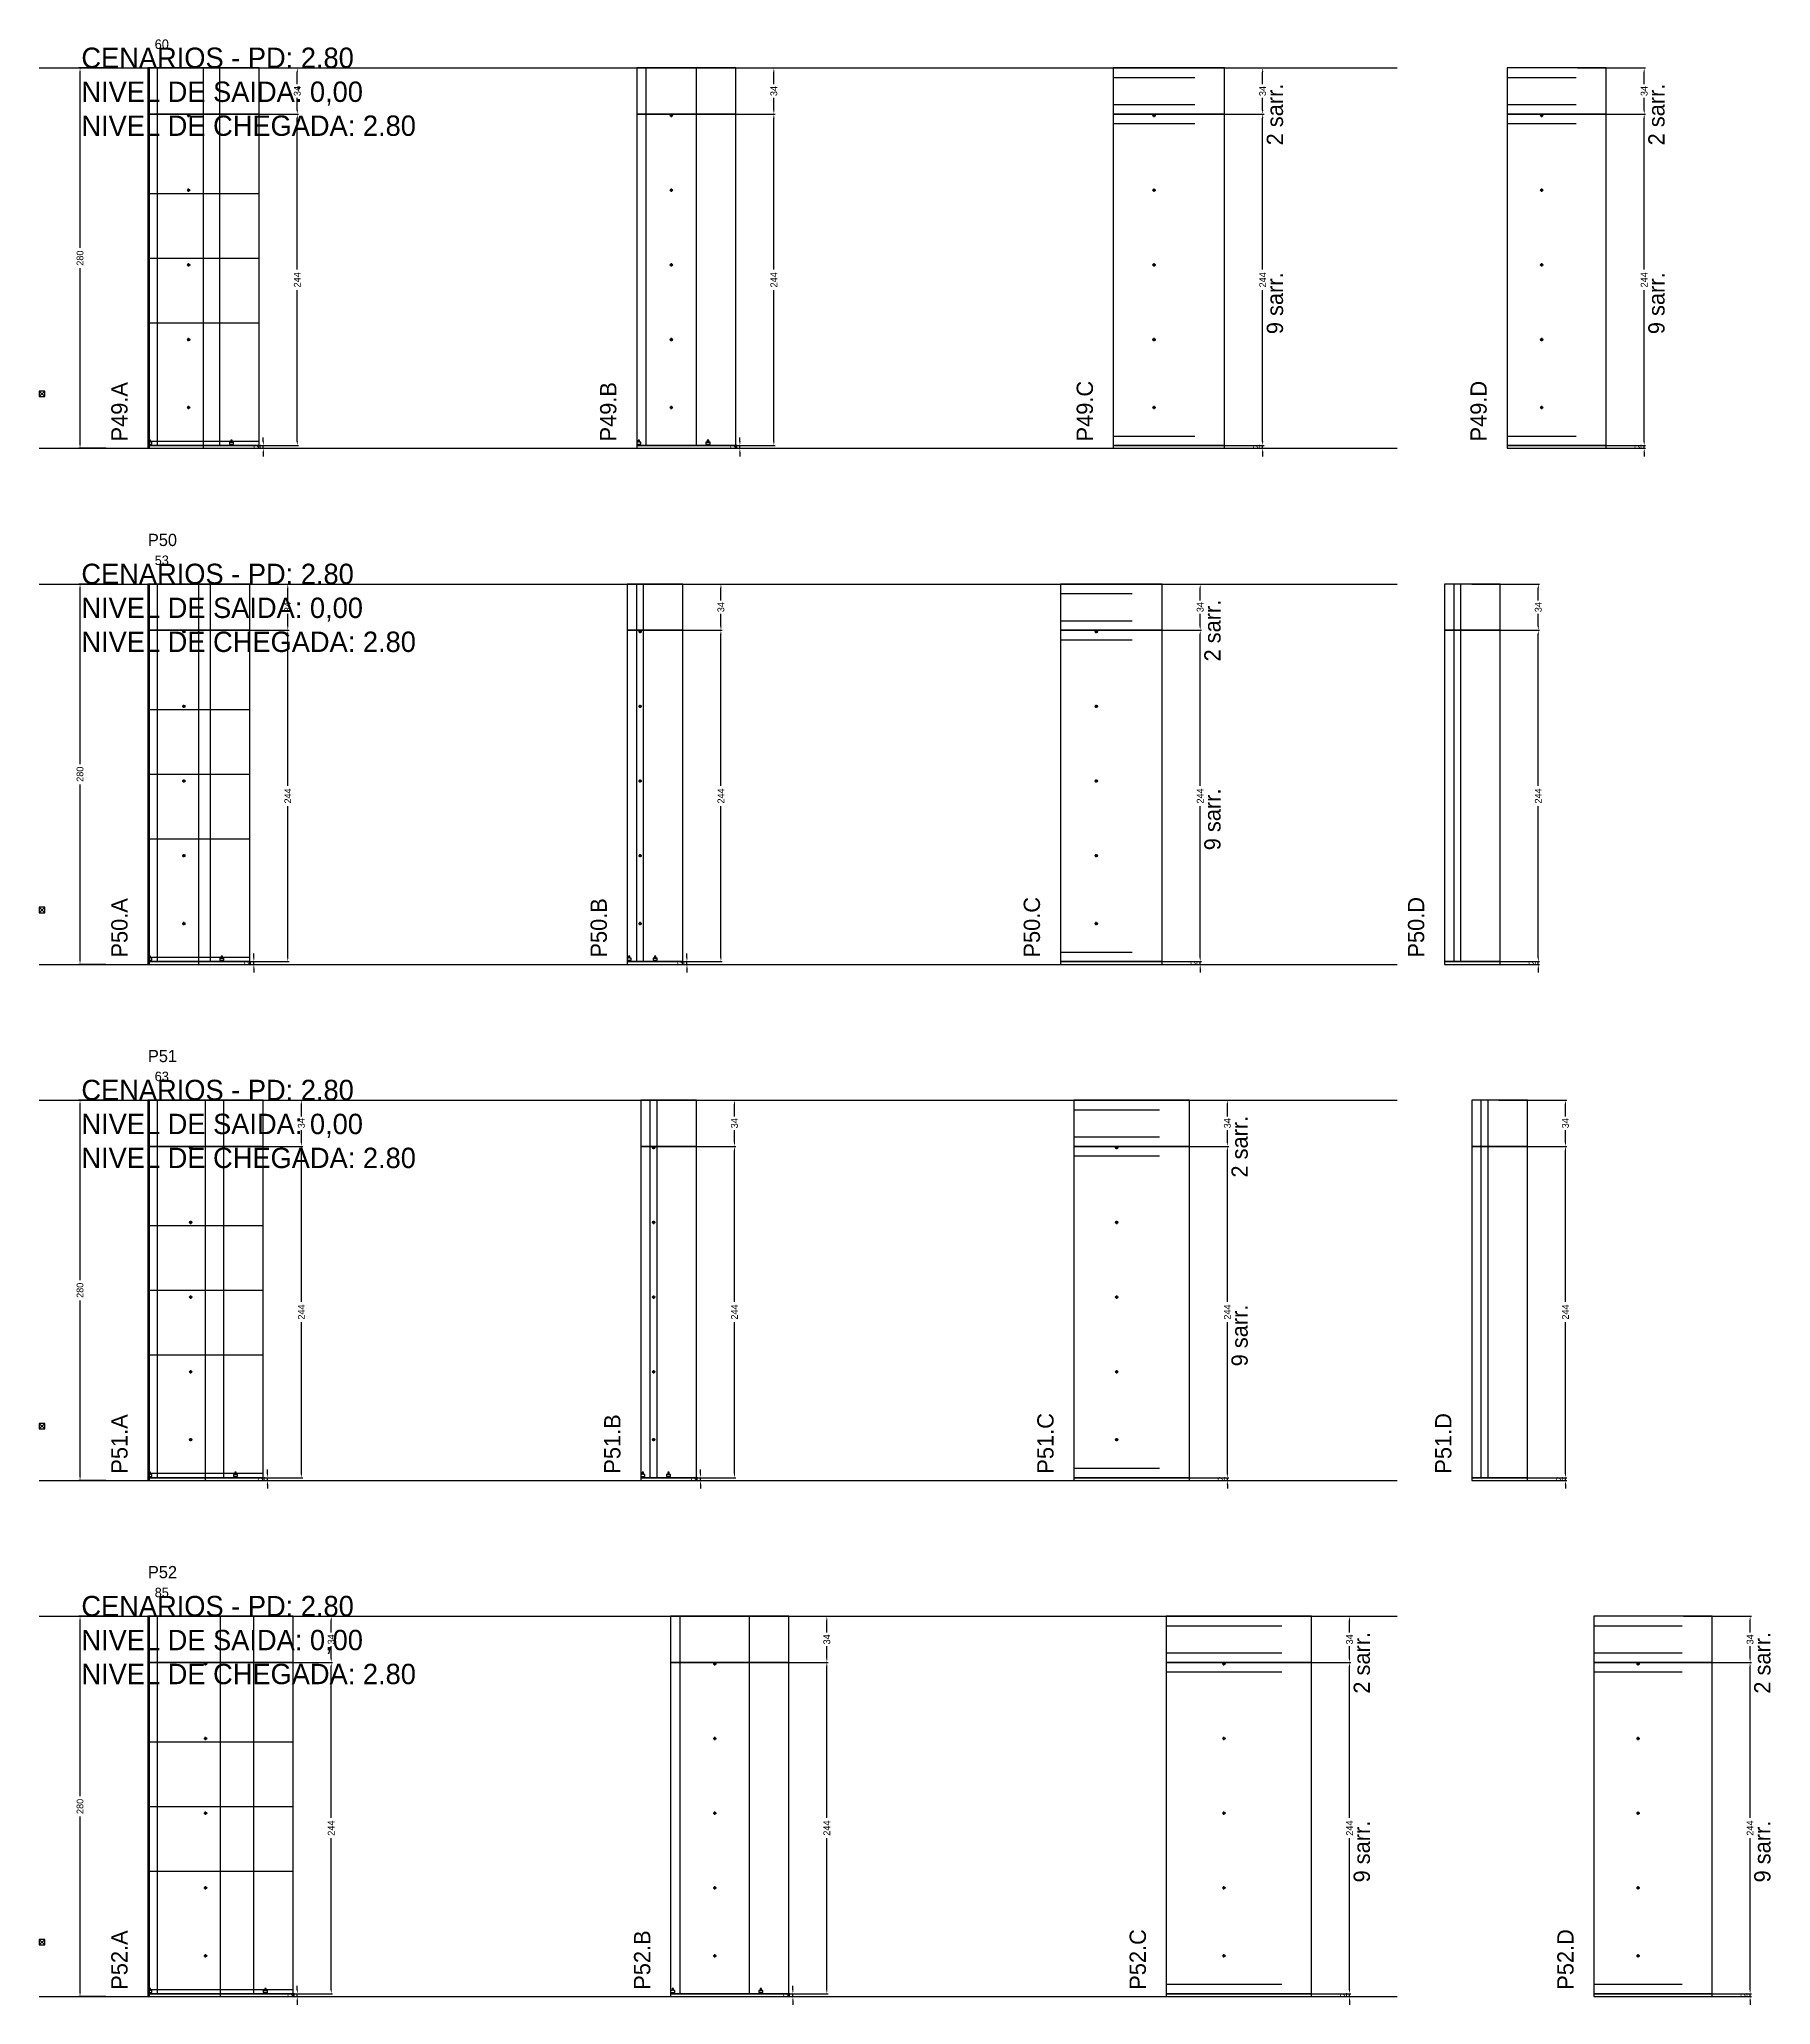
# Model space of a CAD drawing. Header units: centimetres. Extents: x -8500 to 4118, y -39526 to 295.
# Drawn here: x -7000 to -5725, y -19766 to -18319 of the extents above; entities that cross this region are included whole.
import ezdxf

# ---------------------------------------------------------------- set-up
doc = ezdxf.new("R2010")
doc.units = ezdxf.units.CM
doc.linetypes.add('DASHED', pattern=[2, -2])
for name, color, linetype in [('CHAPA', 140, 'Continuous'), ('COTA', 241, 'Continuous'), ('COTAS FURACAO', 16, 'Continuous'), ('Madeira', 30, 'Continuous'), ('MEIO_PONT', 160, 'Continuous'), ('NOMENCLATURA', 7, 'Continuous'), ('Nível', 160, 'Continuous'), ('Painéis', 200, 'Continuous'), ('Perfil Metálico', 150, 'Continuous'), ('SARR_2.2x7', 40, 'Continuous'), ('SARRAFO DE PRESSAO', 200, 'Continuous'), ('texto', 7, 'Continuous'), ('TEXTO_GERAL', 7, 'Continuous')]:
    doc.layers.add(name, color=color, linetype=linetype)
doc.dimstyles.new('PAINEL-NOVA', dxfattribs={"dimtxt": 5, "dimasz": 3, "dimexe": 1, "dimexo": 1, "dimgap": 1, "dimtad": 1, "dimcen": 2.5, "dimazin": 3, "dimtfac": 1, "dimtmove": 0, "dimatfit": 3})

# ---------------------------------------------------------------- blocks, each defined once
blk = doc.blocks.new('_CLOSEDFILLED')
at = {"color": 0, "linetype": 'BYBLOCK'}
blk.add_solid([(-1, 0.16), (0, 0), (-1, -0.16)], dxfattribs=at)
blk = doc.blocks.new('*D1249')
for p, q in [((-6951, -18340), (-6971, -18340)), ((-6970, -18472.5), (-6970, -18343)), ((-6970, -18617), (-6970, -18487.5)), ((-6951, -18620), (-6971, -18620))]:
    blk.add_line(p, q)
at = {"layer": 'Defpoints'}
for p in [(-6950, -18340), (-6970, -18620), (-6950, -18620)]:
    blk.add_point(p, dxfattribs=at)
at = {"layer": 'COTA', "xscale": 3, "yscale": 3}
for p, rotation in [((-6970, -18340), 90), ((-6970, -18620), 270)]:
    blk.add_blockref('_CLOSEDFILLED', p, dxfattribs=dict(at, rotation=rotation))
at = {"layer": 'COTA', "insert": (-6970, -18480), "char_height": 5, "attachment_point": 5, "rotation": 90}
blk.add_mtext('280', dxfattribs=at)
blk = doc.blocks.new('MULDURA')
at = {"layer": 'Paineis'}
for p, q in [((0, 0), (4, 4)), ((4, 0), (0, 4))]:
    blk.add_line(p, q, dxfattribs=at)
blk.add_lwpolyline([(0, 0), (4, 0), (4, 4), (0, 4)], close=True, dxfattribs=at)
blk = doc.blocks.new('*D1251')
for p, q in [((-6859, -18374), (-6809, -18374)), ((-6810, -18488.5), (-6810, -18377)), ((-6810, -18615), (-6810, -18503.5)), ((-6859, -18618), (-6809, -18618))]:
    blk.add_line(p, q)
at = {"layer": 'Defpoints'}
for p in [(-6860, -18374), (-6860, -18618), (-6810, -18618)]:
    blk.add_point(p, dxfattribs=at)
at = {"layer": 'COTA', "xscale": 3, "yscale": 3}
for p, rotation in [((-6810, -18374), 90), ((-6810, -18618), 270)]:
    blk.add_blockref('_CLOSEDFILLED', p, dxfattribs=dict(at, rotation=rotation))
at = {"layer": 'COTA', "insert": (-6810, -18496), "char_height": 5, "attachment_point": 5, "rotation": 90}
blk.add_mtext('244', dxfattribs=at)
blk = doc.blocks.new('*D1252')
for p, q in [((-6859, -18340), (-6809, -18340)), ((-6810, -18352), (-6810, -18343)), ((-6810, -18371), (-6810, -18362)), ((-6859, -18374), (-6809, -18374))]:
    blk.add_line(p, q)
at = {"layer": 'Defpoints'}
for p in [(-6860, -18340), (-6860, -18374), (-6810, -18374)]:
    blk.add_point(p, dxfattribs=at)
at = {"layer": 'COTA', "xscale": 3, "yscale": 3}
for p, rotation in [((-6810, -18340), 90), ((-6810, -18374), 270)]:
    blk.add_blockref('_CLOSEDFILLED', p, dxfattribs=dict(at, rotation=rotation))
at = {"layer": 'COTA', "insert": (-6810, -18357), "char_height": 5, "attachment_point": 5, "rotation": 90}
blk.add_mtext('34', dxfattribs=at)
blk = doc.blocks.new('SLIPTEE')
at = {"layer": 'Paineis'}
blk.add_lwpolyline([(0, 0), (3, 0), (3, 1.5), (2, 1.5), (2, 3), (1, 3), (1, 1.5), (0, 1.5)], close=True, dxfattribs=at)
blk = doc.blocks.new('SLIPTDD')
at = {"layer": 'Paineis'}
blk.add_line((0, 1.5), (3, 1.5), dxfattribs=at)
blk.add_lwpolyline([(0, 0), (3, 0), (3, 1.5), (2, 1.5), (2, 3), (1, 3), (1, 1.5), (0, 1.5)], close=True, dxfattribs=at)
blk = doc.blocks.new('furacao')
at = {"layer": 'COTAS FURACAO'}
for p, q in [((-1.2, 0), (1.2, 0)), ((0, -1.2), (0, 1.2))]:
    blk.add_line(p, q, dxfattribs=at)
blk.add_circle((0, 0), 0.8, dxfattribs=at)
blk = doc.blocks.new('*D1254')
for p, q in [((-6508, -18374), (-6458, -18374)), ((-6459, -18488.5), (-6459, -18377)), ((-6459, -18615), (-6459, -18503.5)), ((-6508, -18618), (-6458, -18618))]:
    blk.add_line(p, q)
at = {"layer": 'Defpoints'}
for p in [(-6509, -18374), (-6509, -18618), (-6459, -18618)]:
    blk.add_point(p, dxfattribs=at)
at = {"layer": 'COTA', "xscale": 3, "yscale": 3}
for p, rotation in [((-6459, -18374), 90), ((-6459, -18618), 270)]:
    blk.add_blockref('_CLOSEDFILLED', p, dxfattribs=dict(at, rotation=rotation))
at = {"layer": 'COTA', "insert": (-6459, -18496), "char_height": 5, "attachment_point": 5, "rotation": 90}
blk.add_mtext('244', dxfattribs=at)
blk = doc.blocks.new('*D1255')
for p, q in [((-6508, -18340), (-6458, -18340)), ((-6459, -18352), (-6459, -18343)), ((-6459, -18371), (-6459, -18362)), ((-6508, -18374), (-6458, -18374))]:
    blk.add_line(p, q)
at = {"layer": 'Defpoints'}
for p in [(-6509, -18340), (-6509, -18374), (-6459, -18374)]:
    blk.add_point(p, dxfattribs=at)
at = {"layer": 'COTA', "xscale": 3, "yscale": 3}
for p, rotation in [((-6459, -18340), 90), ((-6459, -18374), 270)]:
    blk.add_blockref('_CLOSEDFILLED', p, dxfattribs=dict(at, rotation=rotation))
at = {"layer": 'COTA', "insert": (-6459, -18357), "char_height": 5, "attachment_point": 5, "rotation": 90}
blk.add_mtext('34', dxfattribs=at)
blk = doc.blocks.new('*D1257')
for p, q in [((-6148, -18374), (-6098, -18374)), ((-6099, -18488.5), (-6099, -18377)), ((-6099, -18615), (-6099, -18503.5)), ((-6148, -18618), (-6098, -18618))]:
    blk.add_line(p, q)
at = {"layer": 'Defpoints'}
for p in [(-6149, -18374), (-6149, -18618), (-6099, -18618)]:
    blk.add_point(p, dxfattribs=at)
at = {"layer": 'COTA', "xscale": 3, "yscale": 3}
for p, rotation in [((-6099, -18374), 90), ((-6099, -18618), 270)]:
    blk.add_blockref('_CLOSEDFILLED', p, dxfattribs=dict(at, rotation=rotation))
at = {"layer": 'COTA', "insert": (-6099, -18496), "char_height": 5, "attachment_point": 5, "rotation": 90}
blk.add_mtext('244', dxfattribs=at)
blk = doc.blocks.new('*D1258')
for p, q in [((-6148, -18340), (-6098, -18340)), ((-6099, -18352), (-6099, -18343)), ((-6099, -18371), (-6099, -18362)), ((-6148, -18374), (-6098, -18374))]:
    blk.add_line(p, q)
at = {"layer": 'Defpoints'}
for p in [(-6149, -18340), (-6149, -18374), (-6099, -18374)]:
    blk.add_point(p, dxfattribs=at)
at = {"layer": 'COTA', "xscale": 3, "yscale": 3}
for p, rotation in [((-6099, -18340), 90), ((-6099, -18374), 270)]:
    blk.add_blockref('_CLOSEDFILLED', p, dxfattribs=dict(at, rotation=rotation))
at = {"layer": 'COTA', "insert": (-6099, -18357), "char_height": 5, "attachment_point": 5, "rotation": 90}
blk.add_mtext('34', dxfattribs=at)
blk = doc.blocks.new('*D1260')
for p, q in [((-5867, -18374), (-5817, -18374)), ((-5818, -18488.5), (-5818, -18377)), ((-5818, -18615), (-5818, -18503.5)), ((-5867, -18618), (-5817, -18618))]:
    blk.add_line(p, q)
at = {"layer": 'Defpoints'}
for p in [(-5868, -18374), (-5868, -18618), (-5818, -18618)]:
    blk.add_point(p, dxfattribs=at)
at = {"layer": 'COTA', "xscale": 3, "yscale": 3}
for p, rotation in [((-5818, -18374), 90), ((-5818, -18618), 270)]:
    blk.add_blockref('_CLOSEDFILLED', p, dxfattribs=dict(at, rotation=rotation))
at = {"layer": 'COTA', "insert": (-5818, -18496), "char_height": 5, "attachment_point": 5, "rotation": 90}
blk.add_mtext('244', dxfattribs=at)
blk = doc.blocks.new('*D1261')
for p, q in [((-5867, -18340), (-5817, -18340)), ((-5818, -18352), (-5818, -18343)), ((-5818, -18371), (-5818, -18362)), ((-5867, -18374), (-5817, -18374))]:
    blk.add_line(p, q)
at = {"layer": 'Defpoints'}
for p in [(-5868, -18340), (-5868, -18374), (-5818, -18374)]:
    blk.add_point(p, dxfattribs=at)
at = {"layer": 'COTA', "xscale": 3, "yscale": 3}
for p, rotation in [((-5818, -18340), 90), ((-5818, -18374), 270)]:
    blk.add_blockref('_CLOSEDFILLED', p, dxfattribs=dict(at, rotation=rotation))
at = {"layer": 'COTA', "insert": (-5818, -18357), "char_height": 5, "attachment_point": 5, "rotation": 90}
blk.add_mtext('34', dxfattribs=at)
blk = doc.blocks.new('*D1275')
for p, q in [((-6951, -18720), (-6971, -18720)), ((-6970, -18852.5), (-6970, -18723)), ((-6970, -18997), (-6970, -18867.5)), ((-6951, -19000), (-6971, -19000))]:
    blk.add_line(p, q)
at = {"layer": 'Defpoints'}
for p in [(-6950, -18720), (-6970, -19000), (-6950, -19000)]:
    blk.add_point(p, dxfattribs=at)
at = {"layer": 'COTA', "xscale": 3, "yscale": 3}
for p, rotation in [((-6970, -18720), 90), ((-6970, -19000), 270)]:
    blk.add_blockref('_CLOSEDFILLED', p, dxfattribs=dict(at, rotation=rotation))
at = {"layer": 'COTA', "insert": (-6970, -18860), "char_height": 5, "attachment_point": 5, "rotation": 90}
blk.add_mtext('280', dxfattribs=at)
blk = doc.blocks.new('*D1277')
for p, q in [((-6866, -18754), (-6816, -18754)), ((-6817, -18868.5), (-6817, -18757)), ((-6817, -18995), (-6817, -18883.5)), ((-6866, -18998), (-6816, -18998))]:
    blk.add_line(p, q)
at = {"layer": 'Defpoints'}
for p in [(-6867, -18754), (-6867, -18998), (-6817, -18998)]:
    blk.add_point(p, dxfattribs=at)
at = {"layer": 'COTA', "xscale": 3, "yscale": 3}
for p, rotation in [((-6817, -18754), 90), ((-6817, -18998), 270)]:
    blk.add_blockref('_CLOSEDFILLED', p, dxfattribs=dict(at, rotation=rotation))
at = {"layer": 'COTA', "insert": (-6817, -18876), "char_height": 5, "attachment_point": 5, "rotation": 90}
blk.add_mtext('244', dxfattribs=at)
blk = doc.blocks.new('*D1278')
for p, q in [((-6866, -18720), (-6816, -18720)), ((-6817, -18732), (-6817, -18723)), ((-6866, -18754), (-6816, -18754)), ((-6817, -18751), (-6817, -18742))]:
    blk.add_line(p, q)
at = {"layer": 'Defpoints'}
for p in [(-6867, -18720), (-6867, -18754), (-6817, -18754)]:
    blk.add_point(p, dxfattribs=at)
at = {"layer": 'COTA', "xscale": 3, "yscale": 3}
for p, rotation in [((-6817, -18720), 90), ((-6817, -18754), 270)]:
    blk.add_blockref('_CLOSEDFILLED', p, dxfattribs=dict(at, rotation=rotation))
at = {"layer": 'COTA', "insert": (-6817, -18737), "char_height": 5, "attachment_point": 5, "rotation": 90}
blk.add_mtext('34', dxfattribs=at)
blk = doc.blocks.new('*D1280')
for p, q in [((-6547, -18754), (-6497, -18754)), ((-6498, -18868.5), (-6498, -18757)), ((-6498, -18995), (-6498, -18883.5)), ((-6547, -18998), (-6497, -18998))]:
    blk.add_line(p, q)
at = {"layer": 'Defpoints'}
for p in [(-6548, -18754), (-6548, -18998), (-6498, -18998)]:
    blk.add_point(p, dxfattribs=at)
at = {"layer": 'COTA', "xscale": 3, "yscale": 3}
for p, rotation in [((-6498, -18754), 90), ((-6498, -18998), 270)]:
    blk.add_blockref('_CLOSEDFILLED', p, dxfattribs=dict(at, rotation=rotation))
at = {"layer": 'COTA', "insert": (-6498, -18876), "char_height": 5, "attachment_point": 5, "rotation": 90}
blk.add_mtext('244', dxfattribs=at)
blk = doc.blocks.new('*D1281')
for p, q in [((-6547, -18720), (-6497, -18720)), ((-6498, -18732), (-6498, -18723)), ((-6547, -18754), (-6497, -18754)), ((-6498, -18751), (-6498, -18742))]:
    blk.add_line(p, q)
at = {"layer": 'Defpoints'}
for p in [(-6548, -18720), (-6548, -18754), (-6498, -18754)]:
    blk.add_point(p, dxfattribs=at)
at = {"layer": 'COTA', "xscale": 3, "yscale": 3}
for p, rotation in [((-6498, -18720), 90), ((-6498, -18754), 270)]:
    blk.add_blockref('_CLOSEDFILLED', p, dxfattribs=dict(at, rotation=rotation))
at = {"layer": 'COTA', "insert": (-6498, -18737), "char_height": 5, "attachment_point": 5, "rotation": 90}
blk.add_mtext('34', dxfattribs=at)
blk = doc.blocks.new('*D1283')
for p, q in [((-6194, -18754), (-6144, -18754)), ((-6145, -18868.5), (-6145, -18757)), ((-6145, -18995), (-6145, -18883.5)), ((-6194, -18998), (-6144, -18998))]:
    blk.add_line(p, q)
at = {"layer": 'Defpoints'}
for p in [(-6195, -18754), (-6195, -18998), (-6145, -18998)]:
    blk.add_point(p, dxfattribs=at)
at = {"layer": 'COTA', "xscale": 3, "yscale": 3}
for p, rotation in [((-6145, -18754), 90), ((-6145, -18998), 270)]:
    blk.add_blockref('_CLOSEDFILLED', p, dxfattribs=dict(at, rotation=rotation))
at = {"layer": 'COTA', "insert": (-6145, -18876), "char_height": 5, "attachment_point": 5, "rotation": 90}
blk.add_mtext('244', dxfattribs=at)
blk = doc.blocks.new('*D1284')
for p, q in [((-6194, -18720), (-6144, -18720)), ((-6145, -18732), (-6145, -18723)), ((-6194, -18754), (-6144, -18754)), ((-6145, -18751), (-6145, -18742))]:
    blk.add_line(p, q)
at = {"layer": 'Defpoints'}
for p in [(-6195, -18720), (-6195, -18754), (-6145, -18754)]:
    blk.add_point(p, dxfattribs=at)
at = {"layer": 'COTA', "xscale": 3, "yscale": 3}
for p, rotation in [((-6145, -18720), 90), ((-6145, -18754), 270)]:
    blk.add_blockref('_CLOSEDFILLED', p, dxfattribs=dict(at, rotation=rotation))
at = {"layer": 'COTA', "insert": (-6145, -18737), "char_height": 5, "attachment_point": 5, "rotation": 90}
blk.add_mtext('34', dxfattribs=at)
blk = doc.blocks.new('*D1286')
for p, q in [((-5945, -18754), (-5895, -18754)), ((-5896, -18868.5), (-5896, -18757)), ((-5896, -18995), (-5896, -18883.5)), ((-5945, -18998), (-5895, -18998))]:
    blk.add_line(p, q)
at = {"layer": 'Defpoints'}
for p in [(-5946, -18754), (-5946, -18998), (-5896, -18998)]:
    blk.add_point(p, dxfattribs=at)
at = {"layer": 'COTA', "xscale": 3, "yscale": 3}
for p, rotation in [((-5896, -18754), 90), ((-5896, -18998), 270)]:
    blk.add_blockref('_CLOSEDFILLED', p, dxfattribs=dict(at, rotation=rotation))
at = {"layer": 'COTA', "insert": (-5896, -18876), "char_height": 5, "attachment_point": 5, "rotation": 90}
blk.add_mtext('244', dxfattribs=at)
blk = doc.blocks.new('*D1287')
for p, q in [((-5945, -18720), (-5895, -18720)), ((-5896, -18732), (-5896, -18723)), ((-5945, -18754), (-5895, -18754)), ((-5896, -18751), (-5896, -18742))]:
    blk.add_line(p, q)
at = {"layer": 'Defpoints'}
for p in [(-5946, -18720), (-5946, -18754), (-5896, -18754)]:
    blk.add_point(p, dxfattribs=at)
at = {"layer": 'COTA', "xscale": 3, "yscale": 3}
for p, rotation in [((-5896, -18720), 90), ((-5896, -18754), 270)]:
    blk.add_blockref('_CLOSEDFILLED', p, dxfattribs=dict(at, rotation=rotation))
at = {"layer": 'COTA', "insert": (-5896, -18737), "char_height": 5, "attachment_point": 5, "rotation": 90}
blk.add_mtext('34', dxfattribs=at)
blk = doc.blocks.new('*D1301')
for p, q in [((-6951, -19100), (-6971, -19100)), ((-6970, -19232.5), (-6970, -19103)), ((-6970, -19377), (-6970, -19247.5)), ((-6951, -19380), (-6971, -19380))]:
    blk.add_line(p, q)
at = {"layer": 'Defpoints'}
for p in [(-6950, -19100), (-6970, -19380), (-6950, -19380)]:
    blk.add_point(p, dxfattribs=at)
at = {"layer": 'COTA', "xscale": 3, "yscale": 3}
for p, rotation in [((-6970, -19100), 90), ((-6970, -19380), 270)]:
    blk.add_blockref('_CLOSEDFILLED', p, dxfattribs=dict(at, rotation=rotation))
at = {"layer": 'COTA', "insert": (-6970, -19240), "char_height": 5, "attachment_point": 5, "rotation": 90}
blk.add_mtext('280', dxfattribs=at)
blk = doc.blocks.new('*D1303')
for p, q in [((-6856, -19134), (-6806, -19134)), ((-6807, -19248.5), (-6807, -19137)), ((-6807, -19375), (-6807, -19263.5)), ((-6856, -19378), (-6806, -19378))]:
    blk.add_line(p, q)
at = {"layer": 'Defpoints'}
for p in [(-6857, -19134), (-6857, -19378), (-6807, -19378)]:
    blk.add_point(p, dxfattribs=at)
at = {"layer": 'COTA', "xscale": 3, "yscale": 3}
for p, rotation in [((-6807, -19134), 90), ((-6807, -19378), 270)]:
    blk.add_blockref('_CLOSEDFILLED', p, dxfattribs=dict(at, rotation=rotation))
at = {"layer": 'COTA', "insert": (-6807, -19256), "char_height": 5, "attachment_point": 5, "rotation": 90}
blk.add_mtext('244', dxfattribs=at)
blk = doc.blocks.new('*D1304')
for p, q in [((-6856, -19100), (-6806, -19100)), ((-6807, -19112), (-6807, -19103)), ((-6807, -19131), (-6807, -19122)), ((-6856, -19134), (-6806, -19134))]:
    blk.add_line(p, q)
at = {"layer": 'Defpoints'}
for p in [(-6857, -19100), (-6857, -19134), (-6807, -19134)]:
    blk.add_point(p, dxfattribs=at)
at = {"layer": 'COTA', "xscale": 3, "yscale": 3}
for p, rotation in [((-6807, -19100), 90), ((-6807, -19134), 270)]:
    blk.add_blockref('_CLOSEDFILLED', p, dxfattribs=dict(at, rotation=rotation))
at = {"layer": 'COTA', "insert": (-6807, -19117), "char_height": 5, "attachment_point": 5, "rotation": 90}
blk.add_mtext('34', dxfattribs=at)
blk = doc.blocks.new('*D1306')
for p, q in [((-6537, -19134), (-6487, -19134)), ((-6488, -19248.5), (-6488, -19137)), ((-6488, -19375), (-6488, -19263.5)), ((-6537, -19378), (-6487, -19378))]:
    blk.add_line(p, q)
at = {"layer": 'Defpoints'}
for p in [(-6538, -19134), (-6538, -19378), (-6488, -19378)]:
    blk.add_point(p, dxfattribs=at)
at = {"layer": 'COTA', "xscale": 3, "yscale": 3}
for p, rotation in [((-6488, -19134), 90), ((-6488, -19378), 270)]:
    blk.add_blockref('_CLOSEDFILLED', p, dxfattribs=dict(at, rotation=rotation))
at = {"layer": 'COTA', "insert": (-6488, -19256), "char_height": 5, "attachment_point": 5, "rotation": 90}
blk.add_mtext('244', dxfattribs=at)
blk = doc.blocks.new('*D1307')
for p, q in [((-6537, -19100), (-6487, -19100)), ((-6488, -19112), (-6488, -19103)), ((-6488, -19131), (-6488, -19122)), ((-6537, -19134), (-6487, -19134))]:
    blk.add_line(p, q)
at = {"layer": 'Defpoints'}
for p in [(-6538, -19100), (-6538, -19134), (-6488, -19134)]:
    blk.add_point(p, dxfattribs=at)
at = {"layer": 'COTA', "xscale": 3, "yscale": 3}
for p, rotation in [((-6488, -19100), 90), ((-6488, -19134), 270)]:
    blk.add_blockref('_CLOSEDFILLED', p, dxfattribs=dict(at, rotation=rotation))
at = {"layer": 'COTA', "insert": (-6488, -19117), "char_height": 5, "attachment_point": 5, "rotation": 90}
blk.add_mtext('34', dxfattribs=at)
blk = doc.blocks.new('*D1309')
for p, q in [((-6174, -19134), (-6124, -19134)), ((-6125, -19248.5), (-6125, -19137)), ((-6125, -19375), (-6125, -19263.5)), ((-6174, -19378), (-6124, -19378))]:
    blk.add_line(p, q)
at = {"layer": 'Defpoints'}
for p in [(-6175, -19134), (-6175, -19378), (-6125, -19378)]:
    blk.add_point(p, dxfattribs=at)
at = {"layer": 'COTA', "xscale": 3, "yscale": 3}
for p, rotation in [((-6125, -19134), 90), ((-6125, -19378), 270)]:
    blk.add_blockref('_CLOSEDFILLED', p, dxfattribs=dict(at, rotation=rotation))
at = {"layer": 'COTA', "insert": (-6125, -19256), "char_height": 5, "attachment_point": 5, "rotation": 90}
blk.add_mtext('244', dxfattribs=at)
blk = doc.blocks.new('*D1310')
for p, q in [((-6174, -19100), (-6124, -19100)), ((-6125, -19112), (-6125, -19103)), ((-6125, -19131), (-6125, -19122)), ((-6174, -19134), (-6124, -19134))]:
    blk.add_line(p, q)
at = {"layer": 'Defpoints'}
for p in [(-6175, -19100), (-6175, -19134), (-6125, -19134)]:
    blk.add_point(p, dxfattribs=at)
at = {"layer": 'COTA', "xscale": 3, "yscale": 3}
for p, rotation in [((-6125, -19100), 90), ((-6125, -19134), 270)]:
    blk.add_blockref('_CLOSEDFILLED', p, dxfattribs=dict(at, rotation=rotation))
at = {"layer": 'COTA', "insert": (-6125, -19117), "char_height": 5, "attachment_point": 5, "rotation": 90}
blk.add_mtext('34', dxfattribs=at)
blk = doc.blocks.new('*D1312')
for p, q in [((-5925, -19134), (-5875, -19134)), ((-5876, -19248.5), (-5876, -19137)), ((-5876, -19375), (-5876, -19263.5)), ((-5925, -19378), (-5875, -19378))]:
    blk.add_line(p, q)
at = {"layer": 'Defpoints'}
for p in [(-5926, -19134), (-5926, -19378), (-5876, -19378)]:
    blk.add_point(p, dxfattribs=at)
at = {"layer": 'COTA', "xscale": 3, "yscale": 3}
for p, rotation in [((-5876, -19134), 90), ((-5876, -19378), 270)]:
    blk.add_blockref('_CLOSEDFILLED', p, dxfattribs=dict(at, rotation=rotation))
at = {"layer": 'COTA', "insert": (-5876, -19256), "char_height": 5, "attachment_point": 5, "rotation": 90}
blk.add_mtext('244', dxfattribs=at)
blk = doc.blocks.new('*D1313')
for p, q in [((-5925, -19100), (-5875, -19100)), ((-5876, -19112), (-5876, -19103)), ((-5876, -19131), (-5876, -19122)), ((-5925, -19134), (-5875, -19134))]:
    blk.add_line(p, q)
at = {"layer": 'Defpoints'}
for p in [(-5926, -19100), (-5926, -19134), (-5876, -19134)]:
    blk.add_point(p, dxfattribs=at)
at = {"layer": 'COTA', "xscale": 3, "yscale": 3}
for p, rotation in [((-5876, -19100), 90), ((-5876, -19134), 270)]:
    blk.add_blockref('_CLOSEDFILLED', p, dxfattribs=dict(at, rotation=rotation))
at = {"layer": 'COTA', "insert": (-5876, -19117), "char_height": 5, "attachment_point": 5, "rotation": 90}
blk.add_mtext('34', dxfattribs=at)
blk = doc.blocks.new('*D1327')
for p, q in [((-6951, -19480), (-6971, -19480)), ((-6970, -19612.5), (-6970, -19483)), ((-6970, -19757), (-6970, -19627.5)), ((-6951, -19760), (-6971, -19760))]:
    blk.add_line(p, q)
at = {"layer": 'Defpoints'}
for p in [(-6950, -19480), (-6970, -19760), (-6950, -19760)]:
    blk.add_point(p, dxfattribs=at)
at = {"layer": 'COTA', "xscale": 3, "yscale": 3}
for p, rotation in [((-6970, -19480), 90), ((-6970, -19760), 270)]:
    blk.add_blockref('_CLOSEDFILLED', p, dxfattribs=dict(at, rotation=rotation))
at = {"layer": 'COTA', "insert": (-6970, -19620), "char_height": 5, "attachment_point": 5, "rotation": 90}
blk.add_mtext('280', dxfattribs=at)
blk = doc.blocks.new('*D1329')
for p, q in [((-6834, -19514), (-6784, -19514)), ((-6785, -19628.5), (-6785, -19517)), ((-6785, -19755), (-6785, -19643.5)), ((-6834, -19758), (-6784, -19758))]:
    blk.add_line(p, q)
at = {"layer": 'Defpoints'}
for p in [(-6835, -19514), (-6835, -19758), (-6785, -19758)]:
    blk.add_point(p, dxfattribs=at)
at = {"layer": 'COTA', "xscale": 3, "yscale": 3}
for p, rotation in [((-6785, -19514), 90), ((-6785, -19758), 270)]:
    blk.add_blockref('_CLOSEDFILLED', p, dxfattribs=dict(at, rotation=rotation))
at = {"layer": 'COTA', "insert": (-6785, -19636), "char_height": 5, "attachment_point": 5, "rotation": 90}
blk.add_mtext('244', dxfattribs=at)
blk = doc.blocks.new('*D1330')
for p, q in [((-6834, -19480), (-6784, -19480)), ((-6785, -19492), (-6785, -19483)), ((-6785, -19511), (-6785, -19502)), ((-6834, -19514), (-6784, -19514))]:
    blk.add_line(p, q)
at = {"layer": 'Defpoints'}
for p in [(-6835, -19480), (-6835, -19514), (-6785, -19514)]:
    blk.add_point(p, dxfattribs=at)
at = {"layer": 'COTA', "xscale": 3, "yscale": 3}
for p, rotation in [((-6785, -19480), 90), ((-6785, -19514), 270)]:
    blk.add_blockref('_CLOSEDFILLED', p, dxfattribs=dict(at, rotation=rotation))
at = {"layer": 'COTA', "insert": (-6785, -19497), "char_height": 5, "attachment_point": 5, "rotation": 90}
blk.add_mtext('34', dxfattribs=at)
blk = doc.blocks.new('*D1332')
for p, q in [((-6469, -19514), (-6419, -19514)), ((-6420, -19628.5), (-6420, -19517)), ((-6420, -19755), (-6420, -19643.5)), ((-6469, -19758), (-6419, -19758))]:
    blk.add_line(p, q)
at = {"layer": 'Defpoints'}
for p in [(-6470, -19514), (-6470, -19758), (-6420, -19758)]:
    blk.add_point(p, dxfattribs=at)
at = {"layer": 'COTA', "xscale": 3, "yscale": 3}
for p, rotation in [((-6420, -19514), 90), ((-6420, -19758), 270)]:
    blk.add_blockref('_CLOSEDFILLED', p, dxfattribs=dict(at, rotation=rotation))
at = {"layer": 'COTA', "insert": (-6420, -19636), "char_height": 5, "attachment_point": 5, "rotation": 90}
blk.add_mtext('244', dxfattribs=at)
blk = doc.blocks.new('*D1333')
for p, q in [((-6469, -19480), (-6419, -19480)), ((-6420, -19492), (-6420, -19483)), ((-6420, -19511), (-6420, -19502)), ((-6469, -19514), (-6419, -19514))]:
    blk.add_line(p, q)
at = {"layer": 'Defpoints'}
for p in [(-6470, -19480), (-6470, -19514), (-6420, -19514)]:
    blk.add_point(p, dxfattribs=at)
at = {"layer": 'COTA', "xscale": 3, "yscale": 3}
for p, rotation in [((-6420, -19480), 90), ((-6420, -19514), 270)]:
    blk.add_blockref('_CLOSEDFILLED', p, dxfattribs=dict(at, rotation=rotation))
at = {"layer": 'COTA', "insert": (-6420, -19497), "char_height": 5, "attachment_point": 5, "rotation": 90}
blk.add_mtext('34', dxfattribs=at)
blk = doc.blocks.new('*D1335')
for p, q in [((-6084, -19514), (-6034, -19514)), ((-6035, -19628.5), (-6035, -19517)), ((-6035, -19755), (-6035, -19643.5)), ((-6084, -19758), (-6034, -19758))]:
    blk.add_line(p, q)
at = {"layer": 'Defpoints'}
for p in [(-6085, -19514), (-6085, -19758), (-6035, -19758)]:
    blk.add_point(p, dxfattribs=at)
at = {"layer": 'COTA', "xscale": 3, "yscale": 3}
for p, rotation in [((-6035, -19514), 90), ((-6035, -19758), 270)]:
    blk.add_blockref('_CLOSEDFILLED', p, dxfattribs=dict(at, rotation=rotation))
at = {"layer": 'COTA', "insert": (-6035, -19636), "char_height": 5, "attachment_point": 5, "rotation": 90}
blk.add_mtext('244', dxfattribs=at)
blk = doc.blocks.new('*D1336')
for p, q in [((-6084, -19480), (-6034, -19480)), ((-6035, -19492), (-6035, -19483)), ((-6035, -19511), (-6035, -19502)), ((-6084, -19514), (-6034, -19514))]:
    blk.add_line(p, q)
at = {"layer": 'Defpoints'}
for p in [(-6085, -19480), (-6085, -19514), (-6035, -19514)]:
    blk.add_point(p, dxfattribs=at)
at = {"layer": 'COTA', "xscale": 3, "yscale": 3}
for p, rotation in [((-6035, -19480), 90), ((-6035, -19514), 270)]:
    blk.add_blockref('_CLOSEDFILLED', p, dxfattribs=dict(at, rotation=rotation))
at = {"layer": 'COTA', "insert": (-6035, -19497), "char_height": 5, "attachment_point": 5, "rotation": 90}
blk.add_mtext('34', dxfattribs=at)
blk = doc.blocks.new('*D1338')
for p, q in [((-5789, -19514), (-5739, -19514)), ((-5740, -19628.5), (-5740, -19517)), ((-5740, -19755), (-5740, -19643.5)), ((-5789, -19758), (-5739, -19758))]:
    blk.add_line(p, q)
at = {"layer": 'Defpoints'}
for p in [(-5790, -19514), (-5790, -19758), (-5740, -19758)]:
    blk.add_point(p, dxfattribs=at)
at = {"layer": 'COTA', "xscale": 3, "yscale": 3}
for p, rotation in [((-5740, -19514), 90), ((-5740, -19758), 270)]:
    blk.add_blockref('_CLOSEDFILLED', p, dxfattribs=dict(at, rotation=rotation))
at = {"layer": 'COTA', "insert": (-5740, -19636), "char_height": 5, "attachment_point": 5, "rotation": 90}
blk.add_mtext('244', dxfattribs=at)
blk = doc.blocks.new('*D1339')
for p, q in [((-5789, -19480), (-5739, -19480)), ((-5740, -19492), (-5740, -19483)), ((-5740, -19511), (-5740, -19502)), ((-5789, -19514), (-5739, -19514))]:
    blk.add_line(p, q)
at = {"layer": 'Defpoints'}
for p in [(-5790, -19480), (-5790, -19514), (-5740, -19514)]:
    blk.add_point(p, dxfattribs=at)
at = {"layer": 'COTA', "xscale": 3, "yscale": 3}
for p, rotation in [((-5740, -19480), 90), ((-5740, -19514), 270)]:
    blk.add_blockref('_CLOSEDFILLED', p, dxfattribs=dict(at, rotation=rotation))
at = {"layer": 'COTA', "insert": (-5740, -19497), "char_height": 5, "attachment_point": 5, "rotation": 90}
blk.add_mtext('34', dxfattribs=at)

msp = doc.modelspace()

# ---------------------------------------------------------------- linework, layer by layer
at = {"layer": 'CHAPA'}
for points in [[(-6920, -18620), (-6918.8, -18620), (-6918.8, -18340), (-6920, -18340)], [(-6920, -19000), (-6918.8, -19000), (-6918.8, -18720), (-6920, -18720)], [(-6920, -19380), (-6918.8, -19380), (-6918.8, -19100), (-6920, -19100)], [(-6920, -19760), (-6918.8, -19760), (-6918.8, -19480), (-6920, -19480)]]:
    msp.add_lwpolyline(points, close=True, dxfattribs=at)
at = {"layer": 'Madeira'}
for points in [[(-6920, -18432.4), (-6838, -18432.4)], [(-6920, -18527.6), (-6838, -18527.6)], [(-6920, -18812.4), (-6845, -18812.4)], [(-6920, -18907.6), (-6845, -18907.6)], [(-6920, -19192.4), (-6835, -19192.4)], [(-6920, -19287.6), (-6835, -19287.6)], [(-6920, -19572.4), (-6813, -19572.4)], [(-6920, -19667.6), (-6813, -19667.6)]]:
    msp.add_lwpolyline(points, dxfattribs=at)
at = {"layer": 'MEIO_PONT'}
for points in [[(-6920, -18480), (-6838, -18480)], [(-6920, -18860), (-6845, -18860)], [(-6920, -19240), (-6835, -19240)], [(-6920, -19620), (-6813, -19620)]]:
    msp.add_lwpolyline(points, dxfattribs=at)
at = {"layer": 'Nível', "linetype": 'DASHED'}
for points in [[(-7000, -18340), (-6000, -18340)], [(-7000, -18620), (-6000, -18620)], [(-7000, -18720), (-6000, -18720)], [(-7000, -19000), (-6000, -19000)], [(-7000, -19100), (-6000, -19100)], [(-7000, -19380), (-6000, -19380)], [(-7000, -19480), (-6000, -19480)], [(-7000, -19760), (-6000, -19760)]]:
    msp.add_lwpolyline(points, dxfattribs=at)
at = {"layer": 'Painéis'}
for points in [[(-6920, -18374), (-6838, -18374), (-6838, -18340), (-6920, -18340)], [(-6920, -18620), (-6838, -18620), (-6838, -18340), (-6920, -18340)], [(-6560, -18374), (-6487, -18374), (-6487, -18340), (-6560, -18340)], [(-6209, -18374), (-6127, -18374), (-6127, -18340), (-6209, -18340)], [(-5919, -18374), (-5846, -18374), (-5846, -18340), (-5919, -18340)], [(-6920, -18618), (-6838, -18618), (-6838, -18374), (-6920, -18374)], [(-6560, -18618), (-6487, -18618), (-6487, -18374), (-6560, -18374)], [(-6209, -18618), (-6127, -18618), (-6127, -18374), (-6209, -18374)], [(-5919, -18618), (-5846, -18618), (-5846, -18374), (-5919, -18374)], [(-6920, -18620), (-6838, -18620), (-6838, -18618), (-6920, -18618)], [(-6560, -18620), (-6487, -18620), (-6487, -18618), (-6560, -18618)], [(-6209, -18620), (-6127, -18620), (-6127, -18618), (-6209, -18618)], [(-5919, -18620), (-5846, -18620), (-5846, -18618), (-5919, -18618)], [(-6920, -18754), (-6845, -18754), (-6845, -18720), (-6920, -18720)], [(-6920, -19000), (-6845, -19000), (-6845, -18720), (-6920, -18720)], [(-6567, -18754), (-6526, -18754), (-6526, -18720), (-6567, -18720)], [(-6248, -18754), (-6173, -18754), (-6173, -18720), (-6248, -18720)], [(-5965, -18754), (-5924, -18754), (-5924, -18720), (-5965, -18720)], [(-6920, -18998), (-6845, -18998), (-6845, -18754), (-6920, -18754)], [(-6567, -18998), (-6526, -18998), (-6526, -18754), (-6567, -18754)], [(-6248, -18998), (-6173, -18998), (-6173, -18754), (-6248, -18754)], [(-5965, -18998), (-5924, -18998), (-5924, -18754), (-5965, -18754)], [(-6920, -19000), (-6845, -19000), (-6845, -18998), (-6920, -18998)], [(-6567, -19000), (-6526, -19000), (-6526, -18998), (-6567, -18998)], [(-6248, -19000), (-6173, -19000), (-6173, -18998), (-6248, -18998)], [(-5965, -19000), (-5924, -19000), (-5924, -18998), (-5965, -18998)], [(-6920, -19134), (-6835, -19134), (-6835, -19100), (-6920, -19100)], [(-6920, -19380), (-6835, -19380), (-6835, -19100), (-6920, -19100)], [(-6557, -19134), (-6516, -19134), (-6516, -19100), (-6557, -19100)], [(-6238, -19134), (-6153, -19134), (-6153, -19100), (-6238, -19100)], [(-5945, -19134), (-5904, -19134), (-5904, -19100), (-5945, -19100)], [(-6920, -19378), (-6835, -19378), (-6835, -19134), (-6920, -19134)], [(-6557, -19378), (-6516, -19378), (-6516, -19134), (-6557, -19134)], [(-6238, -19378), (-6153, -19378), (-6153, -19134), (-6238, -19134)], [(-5945, -19378), (-5904, -19378), (-5904, -19134), (-5945, -19134)], [(-6920, -19380), (-6835, -19380), (-6835, -19378), (-6920, -19378)], [(-6557, -19380), (-6516, -19380), (-6516, -19378), (-6557, -19378)], [(-6238, -19380), (-6153, -19380), (-6153, -19378), (-6238, -19378)], [(-5945, -19380), (-5904, -19380), (-5904, -19378), (-5945, -19378)], [(-6920, -19514), (-6813, -19514), (-6813, -19480), (-6920, -19480)], [(-6920, -19760), (-6813, -19760), (-6813, -19480), (-6920, -19480)], [(-6535, -19514), (-6448, -19514), (-6448, -19480), (-6535, -19480)], [(-6170, -19514), (-6063, -19514), (-6063, -19480), (-6170, -19480)], [(-5855, -19514), (-5768, -19514), (-5768, -19480), (-5855, -19480)], [(-6920, -19758), (-6813, -19758), (-6813, -19514), (-6920, -19514)], [(-6535, -19758), (-6448, -19758), (-6448, -19514), (-6535, -19514)], [(-6170, -19758), (-6063, -19758), (-6063, -19514), (-6170, -19514)], [(-5855, -19758), (-5768, -19758), (-5768, -19514), (-5855, -19514)], [(-6920, -19760), (-6813, -19760), (-6813, -19758), (-6920, -19758)], [(-6535, -19760), (-6448, -19760), (-6448, -19758), (-6535, -19758)], [(-6170, -19760), (-6063, -19760), (-6063, -19758), (-6170, -19758)], [(-5855, -19760), (-5768, -19760), (-5768, -19758), (-5855, -19758)]]:
    msp.add_lwpolyline(points, close=True, dxfattribs=at)
at = {"layer": 'Perfil Metálico'}
for p, q in [((-6879, -18620), (-6879, -18340)), ((-6882.5, -19000), (-6882.5, -18720)), ((-6877.5, -19380), (-6877.5, -19100)), ((-6866.5, -19760), (-6866.5, -19480))]:
    msp.add_line(p, q, dxfattribs=at)
at = {"layer": 'SARR_2.2x7'}
for points in [[(-6913, -18374), (-6913, -18340)], [(-6867, -18374), (-6867, -18340)], [(-6553, -18374), (-6553, -18340)], [(-6516, -18374), (-6516, -18340)], [(-6209, -18347), (-6149, -18347)], [(-5919, -18347), (-5868, -18347)], [(-6209, -18367), (-6149, -18367)], [(-5919, -18367), (-5868, -18367)], [(-6209, -18381), (-6149, -18381)], [(-5919, -18381), (-5868, -18381)], [(-6209, -18611), (-6149, -18611)], [(-5919, -18611), (-5868, -18611)], [(-6913, -18754), (-6913, -18720)], [(-6874, -18754), (-6874, -18720)], [(-6560, -18754), (-6560, -18720)], [(-6555, -18754), (-6555, -18720)], [(-5958, -18754), (-5958, -18720)], [(-5953, -18754), (-5953, -18720)], [(-6248, -18727), (-6195, -18727)], [(-6248, -18747), (-6195, -18747)], [(-6248, -18761), (-6195, -18761)], [(-6248, -18991), (-6195, -18991)], [(-6913, -19134), (-6913, -19100)], [(-6864, -19134), (-6864, -19100)], [(-6550, -19134), (-6550, -19100)], [(-6545, -19134), (-6545, -19100)], [(-5938, -19134), (-5938, -19100)], [(-5933, -19134), (-5933, -19100)], [(-6238, -19107), (-6175, -19107)], [(-6238, -19127), (-6175, -19127)], [(-6238, -19141), (-6175, -19141)], [(-6238, -19371), (-6175, -19371)], [(-6913, -19514), (-6913, -19480)], [(-6842, -19514), (-6842, -19480)], [(-6528, -19514), (-6528, -19480)], [(-6477, -19514), (-6477, -19480)], [(-6170, -19487), (-6085, -19487)], [(-5855, -19487), (-5790, -19487)], [(-6170, -19507), (-6085, -19507)], [(-6170, -19521), (-6085, -19521)], [(-5855, -19507), (-5790, -19507)], [(-5855, -19521), (-5790, -19521)], [(-6170, -19751), (-6085, -19751)], [(-5855, -19751), (-5790, -19751)]]:
    msp.add_lwpolyline(points, dxfattribs=at)
at = {"layer": 'SARR_2.2x7', "linetype": 'DASHED'}
for points in [[(-6913, -18618), (-6913, -18374)], [(-6867, -18618), (-6867, -18374)], [(-6553, -18618), (-6553, -18374)], [(-6516, -18618), (-6516, -18374)], [(-6913, -18998), (-6913, -18754)], [(-6874, -18998), (-6874, -18754)], [(-6560, -18998), (-6560, -18754)], [(-6555, -18998), (-6555, -18754)], [(-5958, -18998), (-5958, -18754)], [(-5953, -18998), (-5953, -18754)], [(-6913, -19378), (-6913, -19134)], [(-6864, -19378), (-6864, -19134)], [(-6550, -19378), (-6550, -19134)], [(-6545, -19378), (-6545, -19134)], [(-5938, -19378), (-5938, -19134)], [(-5933, -19378), (-5933, -19134)], [(-6913, -19758), (-6913, -19514)], [(-6842, -19758), (-6842, -19514)], [(-6528, -19758), (-6528, -19514)], [(-6477, -19758), (-6477, -19514)]]:
    msp.add_lwpolyline(points, dxfattribs=at)
at = {"layer": 'SARRAFO DE PRESSAO'}
for points in [[(-6920, -18620), (-6838, -18620), (-6838, -18615), (-6920, -18615)], [(-6920, -19000), (-6845, -19000), (-6845, -18995), (-6920, -18995)], [(-6920, -19380), (-6835, -19380), (-6835, -19375), (-6920, -19375)], [(-6920, -19760), (-6813, -19760), (-6813, -19755), (-6920, -19755)]]:
    msp.add_lwpolyline(points, close=True, dxfattribs=at)

# ---------------------------------------------------------------- block references
at = {"layer": 'COTA'}
for name, p in [('furacao', (-6890, -18375)), ('furacao', (-6534.5, -18375)), ('furacao', (-6179, -18375)), ('furacao', (-5893.5, -18375)), ('furacao', (-6890, -18430)), ('furacao', (-6534.5, -18430)), ('furacao', (-6179, -18430)), ('furacao', (-5893.5, -18430)), ('furacao', (-6890, -18485)), ('furacao', (-6534.5, -18485)), ('furacao', (-6179, -18485)), ('furacao', (-5893.5, -18485)), ('furacao', (-6890, -18540)), ('furacao', (-6534.5, -18540)), ('furacao', (-6179, -18540)), ('furacao', (-5893.5, -18540)), ('MULDURA', (-7000, -18582)), ('furacao', (-6890, -18590)), ('furacao', (-6534.5, -18590)), ('furacao', (-6179, -18590)), ('furacao', (-5893.5, -18590)), ('SLIPTEE', (-6920, -18617)), ('SLIPTDD', (-6860, -18617)), ('SLIPTEE', (-6560, -18617)), ('SLIPTDD', (-6509, -18617)), ('furacao', (-6893.5, -18755)), ('furacao', (-6557.5, -18755)), ('furacao', (-6221.5, -18755)), ('furacao', (-6893.5, -18810)), ('furacao', (-6557.5, -18810)), ('furacao', (-6221.5, -18810)), ('furacao', (-6893.5, -18865)), ('furacao', (-6557.5, -18865)), ('furacao', (-6221.5, -18865)), ('furacao', (-6893.5, -18920)), ('furacao', (-6557.5, -18920)), ('furacao', (-6221.5, -18920)), ('MULDURA', (-7000, -18962)), ('furacao', (-6893.5, -18970)), ('furacao', (-6557.5, -18970)), ('furacao', (-6221.5, -18970)), ('SLIPTEE', (-6920, -18997)), ('SLIPTDD', (-6867, -18997)), ('SLIPTEE', (-6567, -18997)), ('SLIPTDD', (-6548, -18997)), ('furacao', (-6888.5, -19135)), ('furacao', (-6547.5, -19135)), ('furacao', (-6206.5, -19135)), ('furacao', (-6888.5, -19190)), ('furacao', (-6547.5, -19190)), ('furacao', (-6206.5, -19190)), ('furacao', (-6888.5, -19245)), ('furacao', (-6547.5, -19245)), ('furacao', (-6206.5, -19245)), ('furacao', (-6888.5, -19300)), ('furacao', (-6547.5, -19300)), ('furacao', (-6206.5, -19300)), ('MULDURA', (-7000, -19342)), ('furacao', (-6888.5, -19350)), ('furacao', (-6547.5, -19350)), ('furacao', (-6206.5, -19350)), ('SLIPTEE', (-6920, -19377)), ('SLIPTDD', (-6857, -19377)), ('SLIPTEE', (-6557, -19377)), ('SLIPTDD', (-6538, -19377)), ('furacao', (-6877.5, -19515)), ('furacao', (-6502.5, -19515)), ('furacao', (-6127.5, -19515)), ('furacao', (-5822.5, -19515)), ('furacao', (-6877.5, -19570)), ('furacao', (-6502.5, -19570)), ('furacao', (-6127.5, -19570)), ('furacao', (-5822.5, -19570)), ('furacao', (-6877.5, -19625)), ('furacao', (-6502.5, -19625)), ('furacao', (-6127.5, -19625)), ('furacao', (-5822.5, -19625)), ('furacao', (-6877.5, -19680)), ('furacao', (-6502.5, -19680)), ('furacao', (-6127.5, -19680)), ('furacao', (-5822.5, -19680)), ('MULDURA', (-7000, -19722)), ('furacao', (-6877.5, -19730)), ('furacao', (-6502.5, -19730)), ('furacao', (-6127.5, -19730)), ('furacao', (-5822.5, -19730)), ('SLIPTEE', (-6920, -19757)), ('SLIPTDD', (-6835, -19757)), ('SLIPTEE', (-6535, -19757)), ('SLIPTDD', (-6470, -19757))]:
    msp.add_blockref(name, p, dxfattribs=at)

# ---------------------------------------------------------------- texts
at = {"layer": 'NOMENCLATURA'}
for s, p in [('CENARIOS - PD: 2.80', (-6969, -18340)), ('NIVEL DE SAIDA: 0,00', (-6969, -18365)), ('NIVEL DE CHEGADA: 2.80', (-6969, -18390)), ('CENARIOS - PD: 2.80', (-6969, -18720)), ('NIVEL DE SAIDA: 0,00', (-6969, -18745)), ('NIVEL DE CHEGADA: 2.80', (-6969, -18770)), ('CENARIOS - PD: 2.80', (-6969, -19100)), ('NIVEL DE SAIDA: 0,00', (-6969, -19125)), ('NIVEL DE CHEGADA: 2.80', (-6969, -19150)), ('CENARIOS - PD: 2.80', (-6969, -19480)), ('NIVEL DE SAIDA: 0,00', (-6969, -19505)), ('NIVEL DE CHEGADA: 2.80', (-6969, -19530))]:
    msp.add_text(s, height=15, dxfattribs=at).set_placement(p)
for s, p in [('2 sarr.', (-6084, -18397)), ('2 sarr.', (-5803, -18397)), ('9 sarr.', (-6084, -18536)), ('9 sarr.', (-5803, -18536)), ('P49.A', (-6935, -18615)), ('P49.B', (-6575, -18615)), ('P49.C', (-6224, -18615)), ('P49.D', (-5934, -18615)), ('2 sarr.', (-6130, -18777)), ('9 sarr.', (-6130, -18916)), ('P50.A', (-6935, -18995)), ('P50.B', (-6582, -18995)), ('P50.C', (-6263, -18995)), ('P50.D', (-5980, -18995)), ('2 sarr.', (-6110, -19157)), ('9 sarr.', (-6110, -19296)), ('P51.A', (-6935, -19375)), ('P51.B', (-6572, -19375)), ('P51.C', (-6253, -19375)), ('P51.D', (-5960, -19375)), ('2 sarr.', (-6020, -19537)), ('2 sarr.', (-5725, -19537)), ('9 sarr.', (-6020, -19676)), ('9 sarr.', (-5725, -19676)), ('P52.A', (-6935, -19755)), ('P52.B', (-6550, -19755)), ('P52.C', (-6185, -19755)), ('P52.D', (-5870, -19755))]:
    msp.add_text(s, height=12, rotation=90, dxfattribs=at).set_placement(p)
at = {"layer": 'texto'}
for s, p in [('60', (-6915, -18326)), ('53', (-6915, -18706)), ('63', (-6915, -19086)), ('85', (-6915, -19466))]:
    msp.add_text(s, height=7, dxfattribs=at).set_placement(p)
at = {"layer": 'TEXTO_GERAL'}
for s, p in [('P50', (-6920, -18692)), ('P51', (-6920, -19072)), ('P52', (-6920, -19452))]:
    msp.add_text(s, height=9, dxfattribs=at).set_placement(p)

# ---------------------------------------------------------------- dimensions: what is measured, and where the dimension line sits
at = {"layer": 'COTA'}
for base, p1, p2, picture, middle in [((-6970, -18620), (-6950, -18620), (-6950, -18340), '*D1249', (-6970, -18480)), ((-6810, -18374), (-6860, -18374), (-6860, -18340), '*D1252', (-6810, -18357)), ((-6459, -18374), (-6509, -18374), (-6509, -18340), '*D1255', (-6459, -18357)), ((-6099, -18374), (-6149, -18374), (-6149, -18340), '*D1258', (-6099, -18357)), ((-5818, -18374), (-5868, -18374), (-5868, -18340), '*D1261', (-5818, -18357)), ((-6810, -18618), (-6860, -18618), (-6860, -18374), '*D1251', (-6810, -18496)), ((-6459, -18618), (-6509, -18618), (-6509, -18374), '*D1254', (-6459, -18496)), ((-6099, -18618), (-6149, -18618), (-6149, -18374), '*D1257', (-6099, -18496)), ((-5818, -18618), (-5868, -18618), (-5868, -18374), '*D1260', (-5818, -18496)), ((-6970, -19000), (-6950, -19000), (-6950, -18720), '*D1275', (-6970, -18860)), ((-6817, -18754), (-6867, -18754), (-6867, -18720), '*D1278', (-6817, -18737)), ((-6498, -18754), (-6548, -18754), (-6548, -18720), '*D1281', (-6498, -18737)), ((-6145, -18754), (-6195, -18754), (-6195, -18720), '*D1284', (-6145, -18737)), ((-5896, -18754), (-5946, -18754), (-5946, -18720), '*D1287', (-5896, -18737)), ((-6817, -18998), (-6867, -18998), (-6867, -18754), '*D1277', (-6817, -18876)), ((-6498, -18998), (-6548, -18998), (-6548, -18754), '*D1280', (-6498, -18876)), ((-6145, -18998), (-6195, -18998), (-6195, -18754), '*D1283', (-6145, -18876)), ((-5896, -18998), (-5946, -18998), (-5946, -18754), '*D1286', (-5896, -18876)), ((-6970, -19380), (-6950, -19380), (-6950, -19100), '*D1301', (-6970, -19240)), ((-6807, -19134), (-6857, -19134), (-6857, -19100), '*D1304', (-6807, -19117)), ((-6488, -19134), (-6538, -19134), (-6538, -19100), '*D1307', (-6488, -19117)), ((-6125, -19134), (-6175, -19134), (-6175, -19100), '*D1310', (-6125, -19117)), ((-5876, -19134), (-5926, -19134), (-5926, -19100), '*D1313', (-5876, -19117)), ((-6807, -19378), (-6857, -19378), (-6857, -19134), '*D1303', (-6807, -19256)), ((-6488, -19378), (-6538, -19378), (-6538, -19134), '*D1306', (-6488, -19256)), ((-6125, -19378), (-6175, -19378), (-6175, -19134), '*D1309', (-6125, -19256)), ((-5876, -19378), (-5926, -19378), (-5926, -19134), '*D1312', (-5876, -19256)), ((-6970, -19760), (-6950, -19760), (-6950, -19480), '*D1327', (-6970, -19620)), ((-6785, -19514), (-6835, -19514), (-6835, -19480), '*D1330', (-6785, -19497)), ((-6420, -19514), (-6470, -19514), (-6470, -19480), '*D1333', (-6420, -19497)), ((-6035, -19514), (-6085, -19514), (-6085, -19480), '*D1336', (-6035, -19497)), ((-5740, -19514), (-5790, -19514), (-5790, -19480), '*D1339', (-5740, -19497)), ((-6785, -19758), (-6835, -19758), (-6835, -19514), '*D1329', (-6785, -19636)), ((-6420, -19758), (-6470, -19758), (-6470, -19514), '*D1332', (-6420, -19636)), ((-6035, -19758), (-6085, -19758), (-6085, -19514), '*D1335', (-6035, -19636)), ((-5740, -19758), (-5790, -19758), (-5790, -19514), '*D1338', (-5740, -19636))]:
    dim = msp.add_linear_dim(base=base, p1=p1, p2=p2, angle=90, dimstyle='PAINEL-NOVA', dxfattribs=at)
    dim.commit()
    dim.dimension.update_dxf_attribs({"geometry": picture, "text_midpoint": middle})
for base, p1, p2 in [((-6835, -18620), (-6860, -18620), (-6860, -18618)), ((-6484, -18620), (-6509, -18620), (-6509, -18618)), ((-6099, -18620), (-6149, -18620), (-6149, -18618)), ((-5818, -18620), (-5868, -18620), (-5868, -18618)), ((-6842, -19000), (-6867, -19000), (-6867, -18998)), ((-6523, -19000), (-6548, -19000), (-6548, -18998)), ((-6145, -19000), (-6195, -19000), (-6195, -18998)), ((-5896, -19000), (-5946, -19000), (-5946, -18998)), ((-6832, -19380), (-6857, -19380), (-6857, -19378)), ((-6513, -19380), (-6538, -19380), (-6538, -19378)), ((-6125, -19380), (-6175, -19380), (-6175, -19378)), ((-5876, -19380), (-5926, -19380), (-5926, -19378)), ((-6810, -19760), (-6835, -19760), (-6835, -19758)), ((-6445, -19760), (-6470, -19760), (-6470, -19758)), ((-6035, -19760), (-6085, -19760), (-6085, -19758)), ((-5740, -19760), (-5790, -19760), (-5790, -19758))]:
    msp.add_linear_dim(base=base, p1=p1, p2=p2, angle=90, dimstyle='PAINEL-NOVA', dxfattribs=at).render()

doc.saveas('drawing.dxf')
